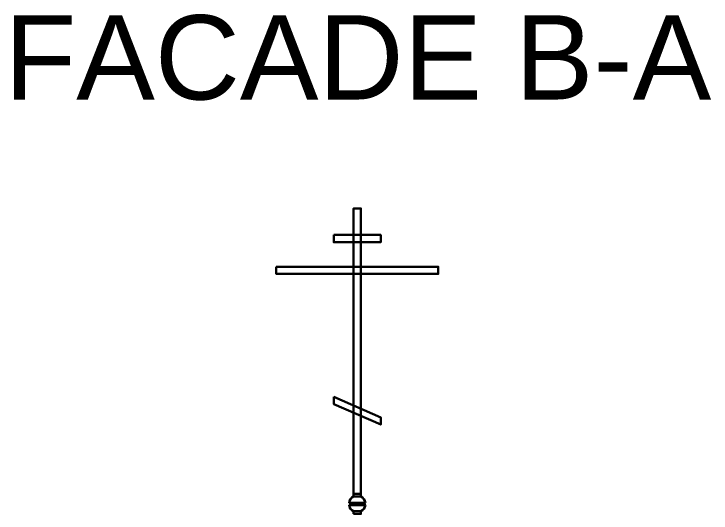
# Model space of a CAD drawing. Header units: millimetres. Extents: x 159 to 5807, y 71 to 6378.
# Drawn here: x 4719.3 to 5049.9, y 6141.7 to 6378.5 of the extents above; entities that cross this region are included whole.
import ezdxf

# ---------------------------------------------------------------- set-up
doc = ezdxf.new("R2010")
doc.units = ezdxf.units.MM
doc.layers.add('dim', color=4, linetype='Continuous', lineweight=13)
doc.layers.add('fasad', color=251, linetype='Continuous', lineweight=15)
doc.styles.get("Standard").update_dxf_attribs({"font": 'arial.ttf'})

msp = doc.modelspace()

# ---------------------------------------------------------------- linework, layer by layer
at = {"layer": 'fasad', "lineweight": 30}
for p, q in [((4878.1745, 6146.6216), (4886.0188, 6146.6216)), ((4878.7161, 6146.0634), (4885.5851, 6146.0634)), ((4878.1745, 6145.5051), (4886.0188, 6145.5051))]:
    msp.add_line(p, q, dxfattribs=at)
for points in [[(4880.3717, 6150.7766), (4883.8217, 6150.7766), (4883.8217, 6286.2503), (4880.3717, 6286.2503)], [(4870.9706, 6273.6618), (4870.9706, 6270.2118), (4893.2228, 6270.2118), (4893.2228, 6273.6618)], [(4843.6865, 6258.5806), (4843.6865, 6255.1306), (4920.5069, 6255.1306), (4920.5069, 6258.5806)], [(4870.9706, 6196.9004), (4870.9706, 6193.4505), (4893.2228, 6183.6773), (4893.2228, 6187.1273)], [(4880.3717, 6150.7766), (4883.8217, 6150.7766), (4883.8217, 6149.5839), (4880.3717, 6149.5839)], [(4880.3717, 6141.3501), (4883.8217, 6141.3501), (4883.8217, 6142.5429), (4880.3717, 6142.5429)]]:
    msp.add_lwpolyline(points, close=True, dxfattribs=at)
for centre, radius, start, end in [((4882.0967, 6146.0634), 3.9221, 116.09143, 171.856642), ((4882.0967, 6146.0634), 3.9221, 8.01783, 63.90857), ((4878.1562, 6146.062), 0.5599, 275.974825, 88.122004), ((4886.1612, 6146.0634), 0.5761, 104.309058, 255.690942), ((4882.0967, 6146.0634), 3.9221, 188.183213, 243.90857), ((4882.0967, 6146.0634), 3.9221, 296.09143, 351.98217)]:
    msp.add_arc(centre, radius, start, end, dxfattribs=at)

# ---------------------------------------------------------------- texts
at = {"layer": 'dim', "color": 18, "true_color": 0x000000, "insert": (4882.3369, 6357.6065), "char_height": 40, "width": 611.754, "attachment_point": 5}
msp.add_mtext('{\\fArial|b0|i0|c0|p34;FACADE B-A}', dxfattribs=at)

doc.saveas('drawing.dxf')
